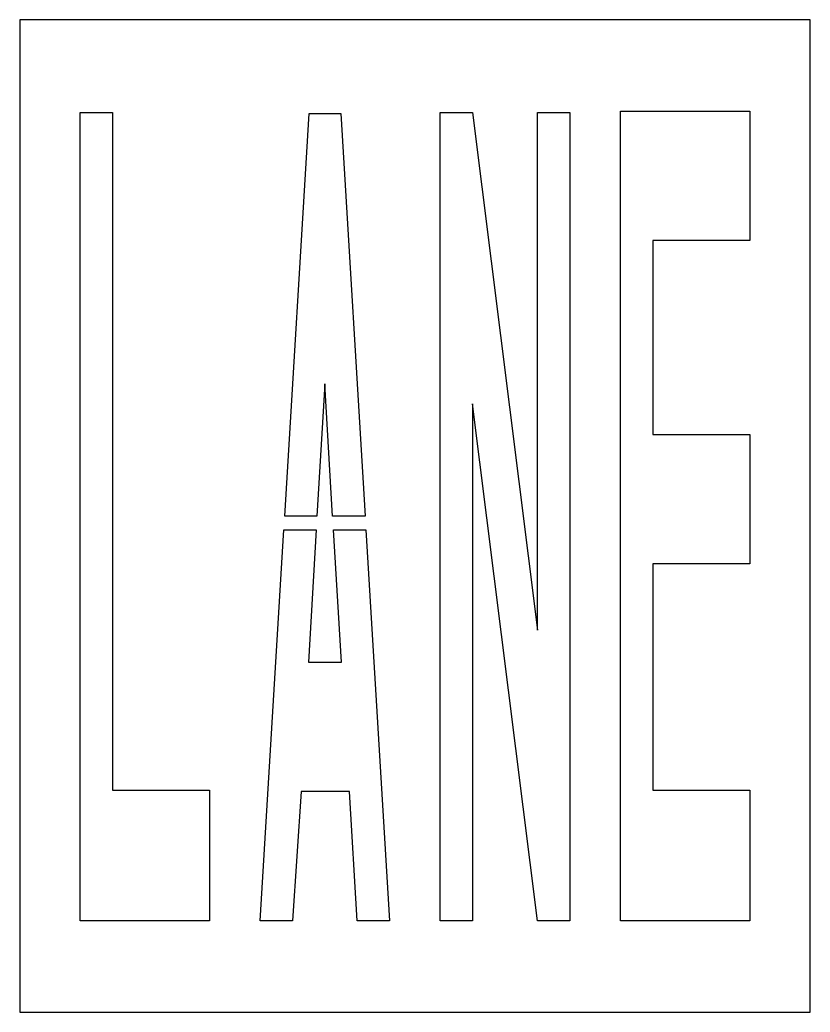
# Model space of a CAD drawing. Extents: x 0 to 43, y 0 to 54.
import ezdxf

# ---------------------------------------------------------------- set-up
doc = ezdxf.new("R2010")
doc.units = 0
doc.layers.add('CUT', color=7, linetype='Continuous')
doc.layers.add('OUTSIDE', color=1, linetype='Continuous')

msp = doc.modelspace()

# ---------------------------------------------------------------- linework, layer by layer
at = {"layer": 'CUT'}
for points in [[(10.3174, 12.0818), (10.3174, 4.967), (3.273, 4.967), (3.273, 48.9494), (5.033, 48.9494), (5.033, 12.0818)], [(15.7426, 48.901), (17.463, 48.901), (18.7836, 26.9976), (17.0181, 26.9976), (16.5874, 34.1962), (16.1672, 26.9976), (14.4089, 26.9976)], [(28.1682, 20.785), (28.1682, 48.9626), (29.9326, 48.9626), (29.9326, 4.967), (28.1682, 4.967), (24.6306, 33.1094), (24.6306, 4.967), (22.8618, 4.967), (22.8618, 48.9626), (24.6306, 48.9626)], [(34.4426, 31.433), (39.727, 31.433), (39.727, 24.393), (34.4426, 24.393), (34.4426, 12.073), (39.727, 12.073), (39.727, 4.967), (32.6826, 4.967), (32.6826, 49.033), (39.727, 49.033), (39.727, 41.993), (34.4426, 41.993)], [(15.307, 12.007), (14.8274, 4.967), (13.0674, 4.967), (14.3631, 26.2456), (16.1232, 26.2456), (15.703, 19.047), (17.4938, 19.047), (17.0631, 26.2456), (18.8289, 26.2456), (20.1118, 4.967), (18.3474, 4.967), (17.9338, 12.007)]]:
    msp.add_lwpolyline(points, close=True, dxfattribs=at)
at = {"layer": 'OUTSIDE'}
msp.add_lwpolyline([(0, 0), (43, 0), (43, 54), (0, 54)], close=True, dxfattribs=at)

doc.saveas('drawing.dxf')
